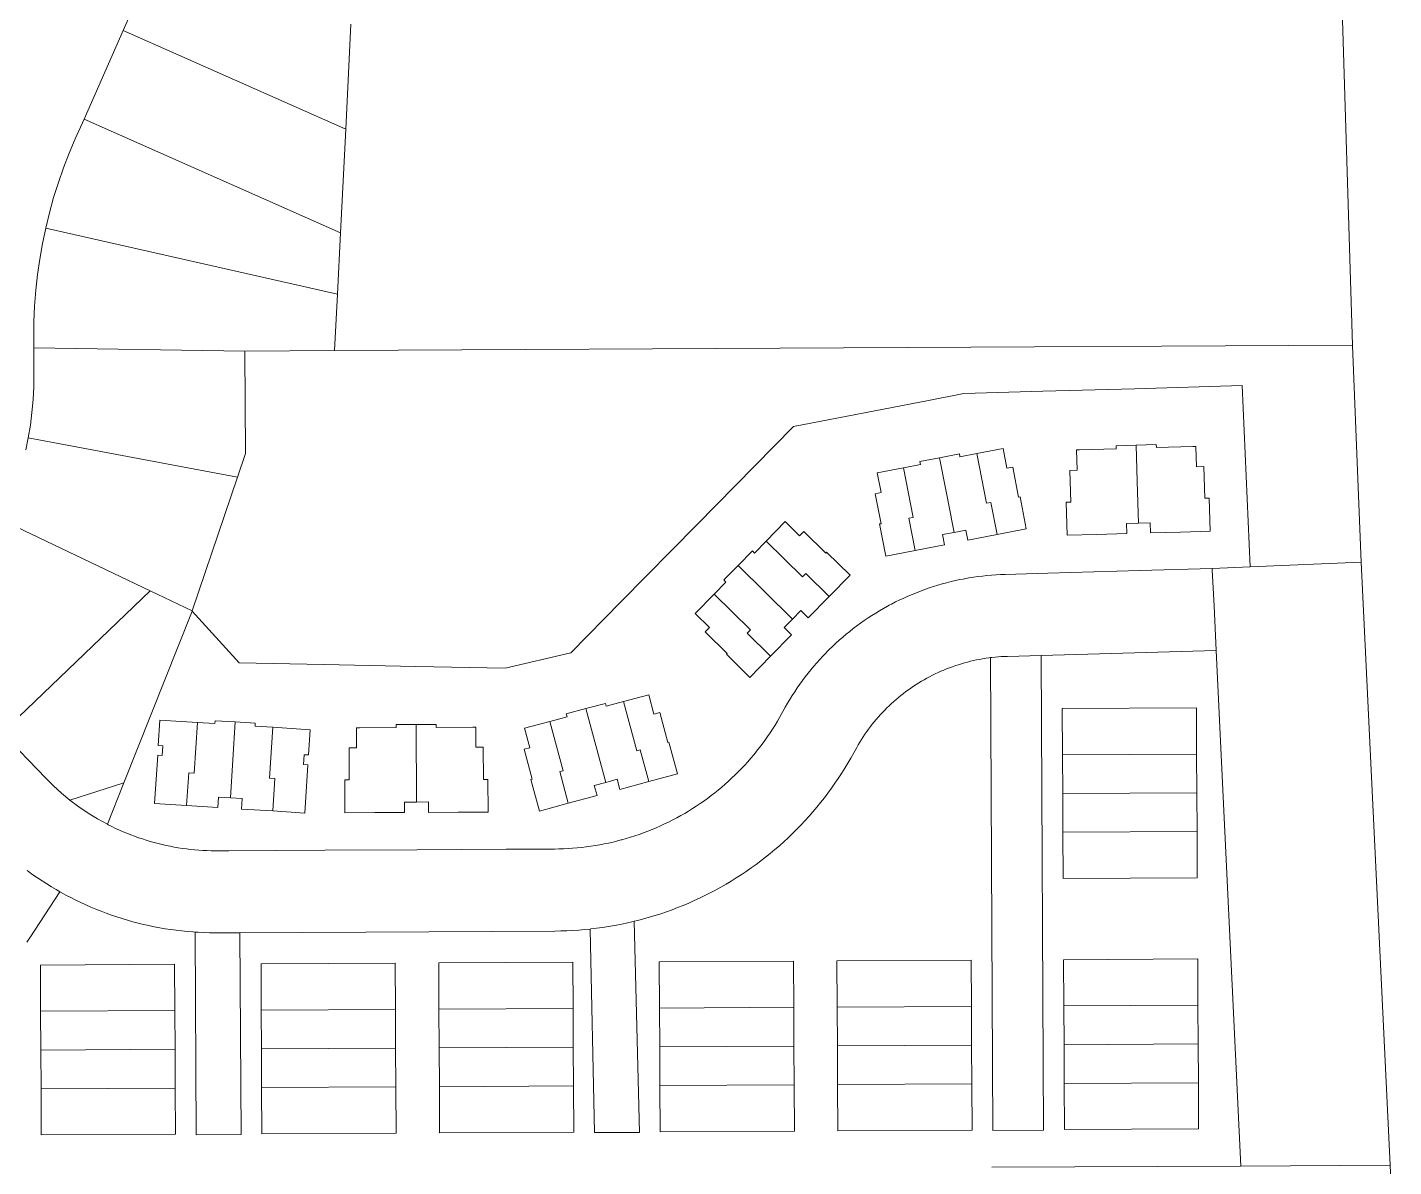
# Model space of a CAD drawing. Header units: feet. Extents: x 865220 to 2774701, y -2240498 to 961524.
# Drawn here: x 2769366 to 2770283, y 959366 to 960130 of the extents above; entities that cross this region are included whole.
import ezdxf

# ---------------------------------------------------------------- set-up
doc = ezdxf.new("R2010")
doc.units = ezdxf.units.FT
doc.header["$LTSCALE"] = 0.015
doc.header["$MEASUREMENT"] = 0
doc.layers.add('Parcels', color=7, linetype='Continuous', lineweight=0)

msp = doc.modelspace()

# ---------------------------------------------------------------- linework, layer by layer
at = {"layer": 'Parcels', "lineweight": 5, "ltscale": 100}
for p, q in [((2770254.93, 959917.23), (2770246.33, 960202.65)), ((2769572.22, 959913.66), (2770254.93, 959917.23)), ((2770254.93, 959917.16), (2770254.93, 959917.23)), ((2770254.93, 959917.23), (2770254.93, 959917.23)), ((2770260.83, 959771.82), (2770254.93, 959917.16)), ((2770260.83, 959771.82), (2770186.26, 959768.63)), ((2770280.19, 959367.35), (2770260.83, 959771.82)), ((2770280.19, 959367.35), (2770180.11, 959366.83)), ((2770280.19, 959367.35), (2770280.19, 959367.35)), ((2770282.63, 959317.37), (2770280.19, 959367.35))]:
    msp.add_line(p, q, dxfattribs=at)
at = {"layer": 'Parcels', "lineweight": 5}
for p, q in [((2769457.05, 960188.39), (2769430.44, 960128.33)), ((2769430.44, 960128.33), (2769404.11, 960068.91)), ((2769430.44, 960128.33), (2769579.65, 960062.22)), ((2769583.16, 960132.52), (2769579.65, 960062.22)), ((2769579.65, 960062.22), (2769583.16, 960132.52)), ((2769404.11, 960068.91), (2769398.29, 960055.76)), ((2769404.11, 960068.91), (2769576.17, 959992.67)), ((2769579.65, 960062.22), (2769576.17, 959992.67)), ((2769579.65, 960062.22), (2769579.65, 960062.22)), ((2769398.29, 960055.76), (2769394.18, 960046.06)), ((2769394.18, 960046.06), (2769390.38, 960036.22)), ((2769390.38, 960036.22), (2769386.9, 960026.27)), ((2769386.9, 960026.27), (2769383.75, 960016.21)), ((2769383.75, 960016.21), (2769380.93, 960006.05)), ((2769380.93, 960006.05), (2769378.44, 959995.81)), ((2769378.44, 959995.81), (2769376.27, 959985.46)), ((2769574.11, 959951.55), (2769378.44, 959995.81)), ((2769576.17, 959992.67), (2769574.11, 959951.55)), ((2769576.17, 959992.67), (2769576.17, 959992.67)), ((2769376.27, 959985.46), (2769374.45, 959975.05)), ((2769374.45, 959975.05), (2769372.96, 959964.59)), ((2769372.96, 959964.59), (2769371.82, 959954.09)), ((2769371.82, 959954.09), (2769371.01, 959943.55)), ((2769371.01, 959943.55), (2769370.55, 959933)), ((2769574.11, 959951.55), (2769572.22, 959913.66)), ((2769574.11, 959951.55), (2769574.11, 959951.55)), ((2769370.55, 959933), (2769370.44, 959922.43)), ((2769370.44, 959922.43), (2769370.47, 959915.48)), ((2769370.47, 959915.48), (2769370.49, 959912.61)), ((2769370.47, 959915.48), (2769512, 959913.35)), ((2769370.49, 959912.61), (2769370.56, 959898.02)), ((2769512, 959913.35), (2769572.22, 959913.66)), ((2769512, 959913.35), (2769512, 959913.28)), ((2769512, 959913.35), (2769512, 959913.35)), ((2769512, 959913.28), (2769512.36, 959844.59)), ((2769572.22, 959913.66), (2769572.22, 959913.66)), ((2769370.56, 959898.02), (2769370.44, 959889.41)), ((2769370.44, 959889.41), (2769370, 959880.81)), ((2770047.18, 959886.33), (2770108.8, 959888.09)), ((2770108.8, 959888.09), (2770181, 959890.15)), ((2770186.26, 959768.63), (2770181, 959890.15)), ((2769370, 959880.81), (2769369.22, 959872.23)), ((2769880.08, 959862.73), (2769970.64, 959880.23)), ((2769970.64, 959880.23), (2769994.36, 959884.82)), ((2769994.36, 959884.82), (2770047.18, 959886.33)), ((2769369.22, 959872.23), (2769368.11, 959863.7)), ((2769368.11, 959863.7), (2769366.68, 959855.21)), ((2769879.99, 959862.65), (2769815.18, 959796.87)), ((2769880.08, 959862.73), (2769879.99, 959862.65)), ((2769366.68, 959855.21), (2769364.99, 959847.07)), ((2769507.01, 959828.78), (2769366.68, 959855.21)), ((2769366.68, 959855.21), (2769507.01, 959828.78)), ((2769512.36, 959844.59), (2769507.01, 959828.78)), ((2769978.06, 959841.83), (2769991.31, 959844.39)), ((2769991.31, 959844.39), (2769991.69, 959842.43)), ((2770002.98, 959844.61), (2769991.69, 959842.43)), ((2769991.69, 959842.43), (2770002.98, 959844.61)), ((2770020.65, 959848.03), (2770002.98, 959844.61)), ((2770009.44, 959811.23), (2770002.98, 959844.61)), ((2770020.65, 959848.03), (2770023.21, 959834.78)), ((2770071.97, 959847.14), (2770069.97, 959847.09)), ((2770070.36, 959833.39), (2770069.97, 959847.09)), ((2770069.97, 959847.09), (2770070.36, 959833.39)), ((2770071.97, 959847.14), (2770096.45, 959847.84)), ((2770096.4, 959849.84), (2770109.89, 959850.23)), ((2770109.89, 959850.23), (2770096.4, 959849.84)), ((2770096.45, 959847.84), (2770096.4, 959849.84)), ((2770096.4, 959849.84), (2770096.45, 959847.84)), ((2770123.38, 959850.61), (2770109.89, 959850.23)), ((2770109.89, 959850.23), (2770110.59, 959825.84)), ((2770123.44, 959848.61), (2770123.38, 959850.61)), ((2770147.93, 959849.32), (2770123.44, 959848.61)), ((2770149.93, 959849.37), (2770147.93, 959849.32)), ((2770150.32, 959835.68), (2770149.93, 959849.37)), ((2769953.89, 959835.11), (2769936.22, 959831.69)), ((2769936.22, 959831.69), (2769953.89, 959835.11)), ((2769965.18, 959837.3), (2769953.89, 959835.11)), ((2769953.89, 959835.11), (2769965.18, 959837.3)), ((2769953.89, 959835.11), (2769960.35, 959801.74)), ((2769978.06, 959841.83), (2769964.8, 959839.26)), ((2769964.8, 959839.26), (2769978.06, 959841.83)), ((2769965.18, 959837.3), (2769964.8, 959839.26)), ((2769985.75, 959802.06), (2769978.06, 959841.83)), ((2770023.21, 959834.78), (2770027.14, 959835.54)), ((2770023.21, 959834.78), (2770023.21, 959834.78)), ((2770031.03, 959815.41), (2770027.14, 959835.54)), ((2770070.36, 959833.39), (2770065.36, 959833.25)), ((2770065.36, 959833.25), (2770065.97, 959812.06)), ((2770155.31, 959835.82), (2770150.32, 959835.68)), ((2770155.92, 959814.63), (2770155.31, 959835.82)), ((2769507.01, 959828.78), (2769476.67, 959739.07)), ((2769507.01, 959828.78), (2769507.01, 959828.78)), ((2769936.22, 959831.69), (2769938.79, 959818.44)), ((2769938.79, 959818.44), (2769936.22, 959831.69)), ((2770111.38, 959797.95), (2770110.59, 959825.84)), ((2770110.59, 959825.84), (2770111.38, 959797.95)), ((2769938.79, 959818.44), (2769934.86, 959817.68)), ((2769934.86, 959817.68), (2769938.79, 959818.44)), ((2769934.86, 959817.68), (2769938.76, 959797.56)), ((2770032.02, 959815.6), (2770031.03, 959815.41)), ((2770036.2, 959794.01), (2770032.02, 959815.6)), ((2770158.92, 959814.72), (2770155.92, 959814.63)), ((2770159.55, 959792.53), (2770158.92, 959814.72)), ((2770012.38, 959811.8), (2770009.44, 959811.23)), ((2770009.44, 959811.23), (2770012.38, 959811.8)), ((2770016.56, 959790.21), (2770012.38, 959811.8)), ((2770065.97, 959812.06), (2770062.97, 959811.97)), ((2770062.97, 959811.97), (2770063.6, 959789.79)), ((2770063.6, 959789.79), (2770062.97, 959811.97)), ((2769348.69, 959800.06), (2769448.54, 959752.48)), ((2769815.18, 959796.87), (2769764.35, 959745.28)), ((2769861.76, 959785.96), (2769874.52, 959798.93)), ((2769884.15, 959789.47), (2769874.52, 959798.93)), ((2769874.52, 959798.93), (2769884.15, 959789.47)), ((2769938.76, 959797.56), (2769937.77, 959797.37)), ((2769937.77, 959797.37), (2769938.76, 959797.56)), ((2769937.77, 959797.37), (2769941.95, 959775.77)), ((2769960.35, 959801.74), (2769957.41, 959801.17)), ((2769957.41, 959801.17), (2769961.59, 959779.57)), ((2769960.35, 959801.74), (2769960.35, 959801.74)), ((2769985.84, 959801.62), (2769985.75, 959802.06)), ((2769985.75, 959802.06), (2769985.75, 959802.06)), ((2769985.84, 959801.62), (2769987.74, 959791.76)), ((2770103.39, 959797.73), (2770111.38, 959797.95)), ((2770103.58, 959790.93), (2770103.39, 959797.73)), ((2770103.39, 959797.73), (2770103.58, 959790.93)), ((2770119.38, 959798.18), (2770111.38, 959797.95)), ((2770111.38, 959797.95), (2770111.38, 959797.95)), ((2770119.38, 959798.18), (2770119.57, 959791.39)), ((2769886.95, 959792.32), (2769884.15, 959789.47)), ((2769884.15, 959789.47), (2769886.95, 959792.32)), ((2769884.15, 959789.47), (2769884.15, 959789.47)), ((2769901.71, 959777.81), (2769886.95, 959792.32)), ((2769886.95, 959792.32), (2769901.71, 959777.81)), ((2769987.74, 959791.76), (2769979.89, 959790.24)), ((2769981.22, 959783.37), (2769979.89, 959790.24)), ((2769987.74, 959791.76), (2769995.6, 959793.28)), ((2769995.6, 959793.28), (2769987.74, 959791.76)), ((2769996.93, 959786.41), (2769995.6, 959793.28)), ((2769996.93, 959786.41), (2770016.56, 959790.21)), ((2770016.56, 959790.21), (2769996.93, 959786.41)), ((2770036.2, 959794.01), (2770016.56, 959790.21)), ((2770016.56, 959790.21), (2770016.56, 959790.21)), ((2770083.59, 959790.36), (2770063.6, 959789.79)), ((2770063.6, 959789.79), (2770083.59, 959790.36)), ((2770103.58, 959790.93), (2770083.59, 959790.36)), ((2770083.59, 959790.36), (2770103.58, 959790.93)), ((2770119.57, 959791.39), (2770139.56, 959791.96)), ((2770139.56, 959791.96), (2770159.55, 959792.53)), ((2769852.42, 959779.3), (2769842.85, 959769.57)), ((2769842.85, 959769.57), (2769852.42, 959779.3)), ((2769852.42, 959779.3), (2769853.84, 959777.9)), ((2769861.76, 959785.96), (2769853.84, 959777.9)), ((2769853.84, 959777.9), (2769861.76, 959785.96)), ((2769886.15, 959761.98), (2769861.76, 959785.96)), ((2769901.71, 959777.81), (2769902.27, 959778.38)), ((2769917.96, 959762.96), (2769902.27, 959778.38)), ((2769902.27, 959778.38), (2769917.96, 959762.96)), ((2769941.95, 959775.77), (2769961.59, 959779.57)), ((2769961.59, 959779.57), (2769941.95, 959775.77)), ((2769961.59, 959779.57), (2769981.22, 959783.37)), ((2769981.22, 959783.37), (2769961.59, 959779.57)), ((2769961.59, 959779.57), (2769961.59, 959779.57)), ((2769833.28, 959759.83), (2769842.85, 959769.57)), ((2769879.32, 959733.64), (2769842.85, 959769.57)), ((2769833.28, 959759.83), (2769834.71, 959758.43)), ((2769834.71, 959758.43), (2769833.28, 959759.83)), ((2769888.25, 959764.12), (2769886.15, 959761.98)), ((2769886.15, 959761.98), (2769886.15, 959761.98)), ((2769903.94, 959748.7), (2769888.25, 959764.12)), ((2769917.96, 959762.96), (2769903.94, 959748.7)), ((2769988.71, 959759.41), (2769991.7, 959760.05)), ((2769991.7, 959760.05), (2769993.79, 959760.46)), ((2769993.79, 959760.46), (2769994.69, 959760.64)), ((2769994.69, 959760.64), (2769997.7, 959761.18)), ((2769997.7, 959761.18), (2770000.71, 959761.66)), ((2770000.71, 959761.66), (2770003.74, 959762.09)), ((2770003.74, 959762.09), (2770006.77, 959762.47)), ((2770006.77, 959762.47), (2770009.8, 959762.8)), ((2770009.8, 959762.8), (2770012.84, 959763.07)), ((2770012.84, 959763.07), (2770015.89, 959763.29)), ((2770015.89, 959763.29), (2770018.94, 959763.46)), ((2770018.94, 959763.46), (2770021.99, 959763.57)), ((2770021.99, 959763.57), (2770050.67, 959764.39)), ((2770050.67, 959764.39), (2770112.29, 959766.16)), ((2770112.29, 959766.16), (2770160.93, 959767.55)), ((2770186.26, 959768.63), (2770160.93, 959767.55)), ((2770160.93, 959767.55), (2770160.98, 959766.46)), ((2770160.98, 959766.46), (2770162.12, 959742.57)), ((2770186.26, 959768.63), (2770186.26, 959768.63)), ((2769448.54, 959752.48), (2769349.31, 959657.31)), ((2769448.54, 959752.48), (2769448.54, 959752.48)), ((2769448.54, 959752.48), (2769476.67, 959739.07)), ((2769826.72, 959750.3), (2769834.71, 959758.43)), ((2769959.64, 959750.16), (2769962.47, 959751.31)), ((2769962.47, 959751.31), (2769965.32, 959752.42)), ((2769965.32, 959752.42), (2769968.19, 959753.47)), ((2769968.19, 959753.47), (2769971.07, 959754.47)), ((2769971.07, 959754.47), (2769973.97, 959755.42)), ((2769973.97, 959755.42), (2769976.89, 959756.32)), ((2769976.89, 959756.32), (2769979.83, 959757.17)), ((2769979.83, 959757.17), (2769982.77, 959757.97)), ((2769982.77, 959757.97), (2769985.74, 959758.71)), ((2769985.74, 959758.71), (2769988.71, 959759.41)), ((2769730.58, 959711.01), (2769764.35, 959745.28)), ((2769814.03, 959737.4), (2769826.72, 959750.3)), ((2769851.1, 959726.33), (2769826.72, 959750.3)), ((2769826.72, 959750.3), (2769851.1, 959726.33)), ((2769889.92, 959734.44), (2769903.94, 959748.7)), ((2769940.46, 959740.75), (2769943.13, 959742.24)), ((2769943.13, 959742.24), (2769944.27, 959742.85)), ((2769944.27, 959742.85), (2769945.82, 959743.68)), ((2769945.82, 959743.68), (2769948.54, 959745.07)), ((2769948.54, 959745.07), (2769951.28, 959746.42)), ((2769951.28, 959746.42), (2769954.05, 959747.71)), ((2769954.05, 959747.71), (2769956.83, 959748.96)), ((2769956.83, 959748.96), (2769959.64, 959750.16)), ((2770162.12, 959742.57), (2770163.56, 959712.61)), ((2769476.62, 959738.94), (2769430.93, 959623.86)), ((2769430.93, 959623.86), (2769476.62, 959738.94)), ((2769476.62, 959738.94), (2769476.66, 959739.05)), ((2769476.66, 959739.05), (2769476.67, 959739.07)), ((2769476.67, 959739.07), (2769476.7, 959739.04)), ((2769476.67, 959739.07), (2769476.67, 959739.07)), ((2769476.76, 959738.97), (2769476.7, 959739.04)), ((2769508.14, 959704.29), (2769476.76, 959738.97)), ((2769814.03, 959737.4), (2769823.65, 959727.93)), ((2769823.65, 959727.93), (2769814.03, 959737.4)), ((2769873.71, 959727.94), (2769879.32, 959733.64)), ((2769879.32, 959733.64), (2769873.71, 959727.94)), ((2769879.32, 959733.64), (2769884.93, 959739.35)), ((2769884.93, 959739.35), (2769879.32, 959733.64)), ((2769879.32, 959733.64), (2769879.32, 959733.64)), ((2769889.92, 959734.44), (2769884.93, 959739.35)), ((2769925.04, 959730.87), (2769927.54, 959732.63)), ((2769927.54, 959732.63), (2769930.06, 959734.35)), ((2769930.06, 959734.35), (2769932.62, 959736.01)), ((2769932.62, 959736.01), (2769935.21, 959737.64)), ((2769935.21, 959737.64), (2769937.82, 959739.22)), ((2769937.82, 959739.22), (2769940.46, 959740.75)), ((2769820.85, 959725.08), (2769823.65, 959727.93)), ((2769820.85, 959725.08), (2769835.61, 959710.57)), ((2769835.61, 959710.57), (2769820.85, 959725.08)), ((2769849, 959724.19), (2769851.1, 959726.33)), ((2769864.69, 959708.77), (2769849, 959724.19)), ((2769851.1, 959726.33), (2769851.1, 959726.33)), ((2769864.69, 959708.77), (2769878.71, 959723.03)), ((2769878.71, 959723.03), (2769864.69, 959708.77)), ((2769878.71, 959723.03), (2769873.71, 959727.94)), ((2769873.71, 959727.94), (2769878.71, 959723.03)), ((2769913.03, 959721.45), (2769915.37, 959723.42)), ((2769915.37, 959723.42), (2769917.74, 959725.34)), ((2769917.74, 959725.34), (2769920.14, 959727.23)), ((2769920.14, 959727.23), (2769922.57, 959729.07)), ((2769922.57, 959729.07), (2769925.04, 959730.87)), ((2769904.05, 959713.17), (2769906.24, 959715.3)), ((2769906.24, 959715.3), (2769908.47, 959717.39)), ((2769908.47, 959717.39), (2769910.73, 959719.44)), ((2769910.73, 959719.44), (2769913.03, 959721.45)), ((2769686.66, 959700.6), (2769730.58, 959711.01)), ((2769835.05, 959710), (2769835.61, 959710.57)), ((2769835.05, 959710), (2769850.67, 959694.51)), ((2769850.67, 959694.51), (2769835.05, 959710)), ((2769850.67, 959694.51), (2769864.69, 959708.77)), ((2769895.66, 959704.29), (2769897.7, 959706.57)), ((2769897.7, 959706.57), (2769899.78, 959708.81)), ((2769899.78, 959708.81), (2769901.89, 959711.01)), ((2769901.89, 959711.01), (2769902.21, 959711.33)), ((2769902.21, 959711.33), (2769904.05, 959713.17)), ((2769996.67, 959704.76), (2769994.65, 959704.21)), ((2769998.7, 959705.27), (2769996.67, 959704.76)), ((2770000.74, 959705.74), (2769998.7, 959705.27)), ((2770002.79, 959706.18), (2770000.74, 959705.74)), ((2770004.84, 959706.59), (2770002.79, 959706.18)), ((2770006.91, 959706.96), (2770004.84, 959706.59)), ((2770008.97, 959707.29), (2770006.91, 959706.96)), ((2770011.05, 959707.59), (2770008.97, 959707.29)), ((2770012.14, 959707.73), (2770011.05, 959707.59)), ((2770013.12, 959707.85), (2770012.14, 959707.73)), ((2770013.8, 959390.63), (2770012.14, 959707.73)), ((2770012.14, 959707.73), (2770012.14, 959707.73)), ((2770015.21, 959708.07), (2770013.12, 959707.85)), ((2770017.29, 959708.26), (2770015.21, 959708.07)), ((2770019.38, 959708.41), (2770017.29, 959708.26)), ((2770021.47, 959708.52), (2770019.38, 959708.41)), ((2770023.56, 959708.6), (2770021.47, 959708.52)), ((2770046.13, 959709.25), (2770023.56, 959708.6)), ((2770163.56, 959712.61), (2770046.13, 959709.25)), ((2770046.13, 959709.25), (2770047.79, 959390.8)), ((2770163.56, 959712.61), (2770180.11, 959366.83)), ((2769565.06, 959703.11), (2769508.14, 959704.29)), ((2769626.64, 959701.84), (2769565.06, 959703.11)), ((2769686.66, 959700.6), (2769626.64, 959701.84)), ((2769887.92, 959694.85), (2769889.79, 959697.26)), ((2769889.79, 959697.26), (2769891.71, 959699.64)), ((2769891.71, 959699.64), (2769893.66, 959701.98)), ((2769893.66, 959701.98), (2769895.66, 959704.29)), ((2769973.2, 959695.92), (2769971.33, 959694.96)), ((2769975.08, 959696.84), (2769973.2, 959695.92)), ((2769976.97, 959697.73), (2769975.08, 959696.84)), ((2769978.88, 959698.58), (2769976.97, 959697.73)), ((2769980.81, 959699.41), (2769978.88, 959698.58)), ((2769982.75, 959700.2), (2769980.81, 959699.41)), ((2769984.7, 959700.95), (2769982.75, 959700.2)), ((2769986.67, 959701.67), (2769984.7, 959700.95)), ((2769988.65, 959702.36), (2769986.67, 959701.67)), ((2769990.64, 959703.01), (2769988.65, 959702.36)), ((2769992.64, 959703.63), (2769990.64, 959703.01)), ((2769994.65, 959704.21), (2769992.64, 959703.63)), ((2769880.85, 959684.89), (2769882.55, 959687.43)), ((2769882.55, 959687.43), (2769884.29, 959689.93)), ((2769884.29, 959689.93), (2769886.08, 959692.41)), ((2769886.08, 959692.41), (2769887.92, 959694.85)), ((2769958.79, 959687.38), (2769957.08, 959686.18)), ((2769960.53, 959688.56), (2769958.79, 959687.38)), ((2769962.28, 959689.7), (2769960.53, 959688.56)), ((2769964.05, 959690.82), (2769962.28, 959689.7)), ((2769965.85, 959691.9), (2769964.05, 959690.82)), ((2769967.66, 959692.95), (2769965.85, 959691.9)), ((2769969.49, 959693.97), (2769967.66, 959692.95)), ((2769971.33, 959694.96), (2769969.49, 959693.97)), ((2769765.94, 959678.26), (2769754.45, 959675.16)), ((2769754.45, 959675.16), (2769765.94, 959678.26)), ((2769782.93, 959682.85), (2769765.94, 959678.26)), ((2769765.94, 959678.26), (2769782.93, 959682.85)), ((2769774.85, 959645.25), (2769765.94, 959678.26)), ((2769765.94, 959678.26), (2769765.94, 959678.26)), ((2769786.45, 959669.81), (2769782.93, 959682.85)), ((2769876.01, 959677.11), (2769877.58, 959679.73)), ((2769877.58, 959679.73), (2769879.19, 959682.33)), ((2769879.19, 959682.33), (2769880.85, 959684.89)), ((2769947.27, 959678.34), (2769945.72, 959676.93)), ((2769948.85, 959679.72), (2769947.27, 959678.34)), ((2769950.45, 959681.06), (2769948.85, 959679.72)), ((2769952.07, 959682.39), (2769950.45, 959681.06)), ((2769953.72, 959683.68), (2769952.07, 959682.39)), ((2769955.39, 959684.94), (2769953.72, 959683.68)), ((2769957.08, 959686.18), (2769955.39, 959684.94)), ((2769728.1, 959668.04), (2769716.61, 959664.94)), ((2769740.7, 959673.55), (2769727.58, 959669.97)), ((2769728.1, 959668.04), (2769727.58, 959669.97)), ((2769753.93, 959677.09), (2769740.7, 959673.55)), ((2769740.7, 959673.55), (2769754.05, 959624.09)), ((2769754.05, 959624.09), (2769740.7, 959673.55)), ((2769754.45, 959675.16), (2769753.93, 959677.09)), ((2769753.93, 959677.09), (2769754.45, 959675.16)), ((2769790.31, 959670.86), (2769786.45, 959669.81)), ((2769786.45, 959669.81), (2769786.45, 959669.81)), ((2769795.7, 959650.87), (2769790.31, 959670.86)), ((2769870.75, 959667.68), (2769872.88, 959671.52)), ((2769872.88, 959671.52), (2769874.49, 959674.46)), ((2769874.49, 959674.46), (2769876.01, 959677.11)), ((2769938.34, 959669.51), (2769936.94, 959667.95)), ((2769939.76, 959671.05), (2769938.34, 959669.51)), ((2769941.21, 959672.56), (2769939.76, 959671.05)), ((2769942.69, 959674.04), (2769941.21, 959672.56)), ((2769944.19, 959675.5), (2769942.69, 959674.04)), ((2769945.72, 959676.93), (2769944.19, 959675.5)), ((2770150.31, 959674.06), (2770060.32, 959673.59)), ((2770060.48, 959642.6), (2770060.32, 959673.59)), ((2770060.32, 959673.59), (2770060.48, 959642.6)), ((2770150.47, 959643.07), (2770150.31, 959674.06)), ((2770150.31, 959674.06), (2770150.31, 959674.06)), ((2769453.96, 959648.86), (2769455.03, 959665.82)), ((2769455.03, 959665.82), (2769453.96, 959648.86)), ((2769455.03, 959665.82), (2769480.16, 959664.23)), ((2769480.16, 959664.23), (2769455.03, 959665.82)), ((2769478, 959630.19), (2769480.16, 959664.23)), ((2769491.96, 959663.48), (2769480.16, 959664.23)), ((2769480.16, 959664.23), (2769480.16, 959664.23)), ((2769492.08, 959665.47), (2769491.96, 959663.48)), ((2769505.55, 959664.62), (2769492.08, 959665.47)), ((2769502.32, 959613.73), (2769505.55, 959664.62)), ((2769505.55, 959664.62), (2769519.03, 959663.76)), ((2769505.55, 959664.62), (2769505.55, 959664.62)), ((2769518.9, 959661.77), (2769519.03, 959663.76)), ((2769518.9, 959661.77), (2769530.69, 959661.02)), ((2769519.03, 959663.76), (2769519.03, 959663.76)), ((2769530.69, 959661.02), (2769528.53, 959626.98)), ((2769555.82, 959659.42), (2769530.69, 959661.02)), ((2769530.69, 959661.02), (2769555.82, 959659.42)), ((2769555.82, 959659.42), (2769554.74, 959642.46)), ((2769555.82, 959659.42), (2769555.82, 959659.42)), ((2769588.92, 959660.75), (2769586.92, 959660.74)), ((2769586.92, 959660.74), (2769588.92, 959660.75)), ((2769586.98, 959647.24), (2769586.92, 959660.74)), ((2769586.92, 959660.74), (2769586.98, 959647.24)), ((2769588.92, 959660.75), (2769613.42, 959660.86)), ((2769613.41, 959662.86), (2769626.91, 959662.92)), ((2769613.41, 959662.86), (2769613.42, 959660.86)), ((2769613.42, 959660.86), (2769613.41, 959662.86)), ((2769640.41, 959662.98), (2769626.91, 959662.92)), ((2769626.91, 959662.92), (2769626.91, 959662.92)), ((2769626.91, 959662.92), (2769627.14, 959610.92)), ((2769640.42, 959660.98), (2769640.41, 959662.98)), ((2769640.41, 959662.98), (2769640.42, 959660.98)), ((2769664.92, 959661.09), (2769640.42, 959660.98)), ((2769664.92, 959661.09), (2769666.91, 959661.09)), ((2769666.97, 959647.6), (2769666.91, 959661.09)), ((2769666.91, 959661.09), (2769666.97, 959647.6)), ((2769716.61, 959664.94), (2769699.62, 959660.36)), ((2769703.14, 959647.32), (2769699.62, 959660.36)), ((2769725.52, 959631.93), (2769716.61, 959664.94)), ((2769716.61, 959664.94), (2769725.52, 959631.93)), ((2769864.33, 959657.29), (2769866, 959659.85)), ((2769866, 959659.85), (2769867.63, 959662.43)), ((2769867.63, 959662.43), (2769869.21, 959665.05)), ((2769869.21, 959665.05), (2769870.75, 959667.68)), ((2769930.37, 959659.8), (2769929.14, 959658.11)), ((2769931.63, 959661.48), (2769930.37, 959659.8)), ((2769932.91, 959663.13), (2769931.63, 959661.48)), ((2769934.23, 959664.76), (2769932.91, 959663.13)), ((2769935.57, 959666.37), (2769934.23, 959664.76)), ((2769936.94, 959667.95), (2769935.57, 959666.37)), ((2769349.31, 959657.31), (2769378.43, 959626.95)), ((2769796.47, 959651.08), (2769795.7, 959650.87)), ((2769802.21, 959629.84), (2769796.47, 959651.08)), ((2769796.47, 959651.08), (2769802.21, 959629.84)), ((2769857.2, 959647.38), (2769859.05, 959649.81)), ((2769859.05, 959649.81), (2769860.85, 959652.27)), ((2769860.85, 959652.27), (2769862.61, 959654.77)), ((2769862.61, 959654.77), (2769864.33, 959657.29)), ((2769924.54, 959651.11), (2769923.46, 959649.31)), ((2769925.64, 959652.89), (2769924.54, 959651.11)), ((2769926.78, 959654.65), (2769925.64, 959652.89)), ((2769927.95, 959656.39), (2769926.78, 959654.65)), ((2769929.14, 959658.11), (2769927.95, 959656.39)), ((2769451.48, 959609.94), (2769453.55, 959642.37)), ((2769453.55, 959642.37), (2769451.48, 959609.94)), ((2769456.54, 959642.18), (2769453.55, 959642.37)), ((2769456.95, 959648.67), (2769453.96, 959648.86)), ((2769456.95, 959648.67), (2769456.54, 959642.18)), ((2769551.34, 959636.16), (2769551.75, 959642.65)), ((2769551.75, 959642.65), (2769551.34, 959636.16)), ((2769551.75, 959642.65), (2769554.74, 959642.46)), ((2769554.74, 959642.46), (2769551.75, 959642.65)), ((2769581.98, 959647.22), (2769586.98, 959647.24)), ((2769586.98, 959647.24), (2769581.98, 959647.22)), ((2769582.08, 959625.72), (2769581.98, 959647.22)), ((2769581.98, 959647.22), (2769582.08, 959625.72)), ((2769671.97, 959647.62), (2769666.97, 959647.6)), ((2769666.97, 959647.6), (2769671.97, 959647.62)), ((2769672.07, 959626.12), (2769671.97, 959647.62)), ((2769703.14, 959647.32), (2769699.28, 959646.28)), ((2769699.28, 959646.28), (2769704.67, 959626.3)), ((2769704.67, 959626.3), (2769699.28, 959646.28)), ((2769777.17, 959645.87), (2769774.85, 959645.25)), ((2769774.85, 959645.25), (2769777.17, 959645.87)), ((2769774.85, 959645.25), (2769774.85, 959645.25)), ((2769777.17, 959645.87), (2769782.9, 959624.63)), ((2769851.41, 959640.28), (2769853.38, 959642.61)), ((2769853.38, 959642.61), (2769854.29, 959643.72)), ((2769854.29, 959643.72), (2769855.31, 959644.98)), ((2769855.31, 959644.98), (2769857.2, 959647.38)), ((2769921.31, 959645.48), (2769918.52, 959640.44)), ((2769922.42, 959647.5), (2769921.31, 959645.48)), ((2769923.46, 959649.31), (2769922.42, 959647.5)), ((2770060.48, 959642.6), (2770150.47, 959643.07)), ((2770060.61, 959616.6), (2770060.48, 959642.6)), ((2770060.48, 959642.6), (2770060.48, 959642.6)), ((2770150.47, 959643.07), (2770150.6, 959617.07)), ((2769551.34, 959636.16), (2769554.33, 959635.97)), ((2769552.27, 959603.54), (2769554.33, 959635.97)), ((2769723.21, 959631.3), (2769725.52, 959631.93)), ((2769725.52, 959631.93), (2769723.21, 959631.3)), ((2769725.52, 959631.93), (2769725.52, 959631.93)), ((2769843.13, 959631.3), (2769845.26, 959633.49)), ((2769845.26, 959633.49), (2769847.35, 959635.72)), ((2769847.35, 959635.72), (2769849.4, 959637.98)), ((2769849.4, 959637.98), (2769851.41, 959640.28)), ((2769914.42, 959633.53), (2769912.28, 959630.14)), ((2769916.5, 959636.97), (2769914.42, 959633.53)), ((2769918.52, 959640.44), (2769916.5, 959636.97)), ((2769378.43, 959626.95), (2769383.61, 959621.8)), ((2769394.65, 959612.24), (2769430.93, 959623.86)), ((2769430.93, 959623.86), (2769419.86, 959595.98)), ((2769419.86, 959595.98), (2769430.93, 959623.86)), ((2769474.34, 959630.42), (2769472.95, 959608.58)), ((2769478, 959630.19), (2769474.34, 959630.42)), ((2769474.34, 959630.42), (2769478, 959630.19)), ((2769528.53, 959626.98), (2769532.19, 959626.75)), ((2769532.19, 959626.75), (2769528.53, 959626.98)), ((2769532.19, 959626.75), (2769530.8, 959604.9)), ((2769582.08, 959625.72), (2769579.08, 959625.71)), ((2769579.08, 959625.71), (2769582.08, 959625.72)), ((2769579.18, 959603.71), (2769579.08, 959625.71)), ((2769579.08, 959625.71), (2769579.18, 959603.71)), ((2769675.07, 959626.13), (2769672.07, 959626.12)), ((2769675.07, 959626.13), (2769675.07, 959626.13)), ((2769675.07, 959626.13), (2769675.16, 959604.14)), ((2769704.67, 959626.3), (2769703.9, 959626.09)), ((2769709.63, 959604.85), (2769703.9, 959626.09)), ((2769728.94, 959610.07), (2769723.21, 959631.3)), ((2769746.42, 959622.03), (2769754.05, 959624.09)), ((2769754.05, 959624.09), (2769761.77, 959626.18)), ((2769754.05, 959624.09), (2769754.05, 959624.09)), ((2769761.77, 959626.18), (2769763.59, 959619.42)), ((2769763.59, 959619.42), (2769761.77, 959626.18)), ((2769763.59, 959619.42), (2769782.9, 959624.63)), ((2769782.9, 959624.63), (2769763.59, 959619.42)), ((2769782.9, 959624.63), (2769802.21, 959629.84)), ((2769802.21, 959629.84), (2769782.9, 959624.63)), ((2769831.93, 959620.93), (2769834.24, 959622.92)), ((2769834.24, 959622.92), (2769836.52, 959624.96)), ((2769836.52, 959624.96), (2769838.76, 959627.04)), ((2769838.76, 959627.04), (2769840.96, 959629.15)), ((2769840.96, 959629.15), (2769843.13, 959631.3)), ((2769907.83, 959623.46), (2769905.51, 959620.18)), ((2769910.08, 959626.78), (2769907.83, 959623.46)), ((2769912.28, 959630.14), (2769910.08, 959626.78)), ((2769383.61, 959621.8), (2769389.02, 959616.89)), ((2769389.02, 959616.89), (2769394.65, 959612.24)), ((2769494.34, 959614.23), (2769493.89, 959607.25)), ((2769502.32, 959613.73), (2769494.34, 959614.23)), ((2769510.3, 959613.22), (2769502.32, 959613.73)), ((2769509.86, 959606.23), (2769510.3, 959613.22)), ((2769748.25, 959615.28), (2769728.94, 959610.07)), ((2769748.25, 959615.28), (2769746.42, 959622.03)), ((2769819.87, 959611.57), (2769822.35, 959613.36)), ((2769822.35, 959613.36), (2769824.79, 959615.19)), ((2769824.79, 959615.19), (2769827.2, 959617.06)), ((2769827.2, 959617.06), (2769829.58, 959618.97)), ((2769829.58, 959618.97), (2769831.93, 959620.93)), ((2769900.72, 959613.74), (2769898.23, 959610.59)), ((2769903.14, 959616.94), (2769900.72, 959613.74)), ((2769905.51, 959620.18), (2769903.14, 959616.94)), ((2770060.61, 959616.6), (2770150.6, 959617.07)), ((2770060.75, 959590.6), (2770060.61, 959616.6)), ((2770060.61, 959616.6), (2770060.75, 959590.6)), ((2770150.6, 959617.07), (2770150.74, 959591.07)), ((2770150.74, 959591.07), (2770150.6, 959617.07)), ((2770150.6, 959617.07), (2770150.6, 959617.07)), ((2769394.65, 959612.24), (2769400.65, 959607.73)), ((2769400.65, 959607.73), (2769406.87, 959603.51)), ((2769472.95, 959608.58), (2769451.48, 959609.94)), ((2769472.95, 959608.58), (2769493.89, 959607.25)), ((2769509.86, 959606.23), (2769530.8, 959604.9)), ((2769552.27, 959603.54), (2769530.8, 959604.9)), ((2769599.17, 959603.8), (2769619.17, 959603.89)), ((2769619.14, 959610.89), (2769627.14, 959610.92)), ((2769627.14, 959610.92), (2769619.14, 959610.89)), ((2769619.14, 959610.89), (2769619.17, 959603.89)), ((2769627.14, 959610.92), (2769635.14, 959610.96)), ((2769627.14, 959610.92), (2769627.14, 959610.92)), ((2769635.14, 959610.96), (2769635.17, 959603.96)), ((2769635.17, 959603.96), (2769655.17, 959604.05)), ((2769655.17, 959604.05), (2769675.16, 959604.14)), ((2769709.63, 959604.85), (2769728.94, 959610.07)), ((2769728.94, 959610.07), (2769709.63, 959604.85)), ((2769807.04, 959603.3), (2769809.66, 959604.87)), ((2769809.66, 959604.87), (2769812.26, 959606.48)), ((2769812.26, 959606.48), (2769814.82, 959608.13)), ((2769814.82, 959608.13), (2769817.36, 959609.83)), ((2769817.36, 959609.83), (2769819.87, 959611.57)), ((2769893.11, 959604.41), (2769890.46, 959601.39)), ((2769895.7, 959607.48), (2769893.11, 959604.41)), ((2769898.23, 959610.59), (2769895.7, 959607.48)), ((2769406.87, 959603.51), (2769413.27, 959599.59)), ((2769413.27, 959599.59), (2769419.86, 959595.98)), ((2769419.86, 959595.98), (2769420.38, 959595.7)), ((2769419.86, 959595.98), (2769419.86, 959595.98)), ((2769420.38, 959595.7), (2769422.84, 959594.46)), ((2769599.17, 959603.8), (2769579.18, 959603.71)), ((2769579.18, 959603.71), (2769599.17, 959603.8)), ((2769787.97, 959593.67), (2769790.76, 959594.9)), ((2769790.76, 959594.9), (2769793.53, 959596.19)), ((2769793.53, 959596.19), (2769796.28, 959597.51)), ((2769796.28, 959597.51), (2769799.01, 959598.89)), ((2769799.01, 959598.89), (2769801.71, 959600.32)), ((2769801.71, 959600.32), (2769804.39, 959601.79)), ((2769804.39, 959601.79), (2769807.04, 959603.3)), ((2769885.02, 959595.49), (2769882.22, 959592.62)), ((2769887.77, 959598.42), (2769885.02, 959595.49)), ((2769890.46, 959601.39), (2769887.77, 959598.42)), ((2769422.84, 959594.46), (2769425.33, 959593.27)), ((2769425.33, 959593.27), (2769427.83, 959592.11)), ((2769427.83, 959592.11), (2769430.36, 959591)), ((2769430.36, 959591), (2769432.91, 959589.94)), ((2769432.91, 959589.94), (2769435.47, 959588.92)), ((2769435.47, 959588.92), (2769438.05, 959587.94)), ((2769438.05, 959587.94), (2769440.65, 959587.01)), ((2769440.65, 959587.01), (2769443.26, 959586.13)), ((2769443.26, 959586.13), (2769445.89, 959585.29)), ((2769764.47, 959585.48), (2769764.93, 959585.6)), ((2769764.93, 959585.6), (2769767.86, 959586.44)), ((2769767.86, 959586.44), (2769770.79, 959587.32)), ((2769770.79, 959587.32), (2769773.7, 959588.25)), ((2769773.7, 959588.25), (2769776.59, 959589.24)), ((2769776.59, 959589.24), (2769779.46, 959590.27)), ((2769779.46, 959590.27), (2769782.32, 959591.35)), ((2769782.32, 959591.35), (2769785.15, 959592.49)), ((2769785.15, 959592.49), (2769787.97, 959593.67)), ((2769876.47, 959587.01), (2769873.53, 959584.28)), ((2769879.37, 959589.79), (2769876.47, 959587.01)), ((2769882.22, 959592.62), (2769879.37, 959589.79)), ((2770150.74, 959591.07), (2770060.75, 959590.6)), ((2770060.75, 959590.6), (2770060.91, 959559.61)), ((2770150.74, 959591.07), (2770150.9, 959560.08)), ((2770150.74, 959591.07), (2770150.74, 959591.07)), ((2769445.89, 959585.29), (2769448.53, 959584.5)), ((2769448.53, 959584.5), (2769451.19, 959583.75)), ((2769451.19, 959583.75), (2769453.86, 959583.05)), ((2769453.86, 959583.05), (2769456.54, 959582.4)), ((2769456.54, 959582.4), (2769459.23, 959581.79)), ((2769459.23, 959581.79), (2769461.93, 959581.23)), ((2769461.93, 959581.23), (2769464.64, 959580.72)), ((2769464.64, 959580.72), (2769467.36, 959580.26)), ((2769467.36, 959580.26), (2769470.09, 959579.84)), ((2769470.09, 959579.84), (2769472.83, 959579.47)), ((2769472.83, 959579.47), (2769475.57, 959579.15)), ((2769475.57, 959579.15), (2769478.31, 959578.87)), ((2769478.31, 959578.87), (2769481.06, 959578.65)), ((2769481.06, 959578.65), (2769483.82, 959578.47)), ((2769483.82, 959578.47), (2769486.57, 959578.34)), ((2769486.57, 959578.34), (2769489.33, 959578.26)), ((2769489.33, 959578.26), (2769493.46, 959578.23)), ((2769493.46, 959578.23), (2769501.16, 959578.27)), ((2769501.16, 959578.27), (2769565.71, 959578.6)), ((2769565.71, 959578.6), (2769627.28, 959578.92)), ((2769627.28, 959578.92), (2769687.29, 959579.24)), ((2769687.29, 959579.24), (2769719.67, 959579.41)), ((2769719.67, 959579.41), (2769722.72, 959579.45)), ((2769722.72, 959579.45), (2769725.78, 959579.54)), ((2769725.78, 959579.54), (2769728.83, 959579.69)), ((2769728.83, 959579.69), (2769731.87, 959579.9)), ((2769731.87, 959579.9), (2769734.92, 959580.15)), ((2769734.92, 959580.15), (2769737.95, 959580.46)), ((2769737.95, 959580.46), (2769740.99, 959580.82)), ((2769740.99, 959580.82), (2769744.01, 959581.24)), ((2769744.01, 959581.24), (2769747.03, 959581.7)), ((2769747.03, 959581.7), (2769750.04, 959582.22)), ((2769750.04, 959582.22), (2769753.04, 959582.79)), ((2769753.04, 959582.79), (2769756.03, 959583.42)), ((2769756.03, 959583.42), (2769759.01, 959584.1)), ((2769759.01, 959584.1), (2769761.97, 959584.82)), ((2769761.97, 959584.82), (2769764.47, 959585.48)), ((2769864.42, 959576.42), (2769861.29, 959573.9)), ((2769867.5, 959578.99), (2769864.42, 959576.42)), ((2769870.54, 959581.61), (2769867.5, 959578.99)), ((2769873.53, 959584.28), (2769870.54, 959581.61)), ((2769854.9, 959569.04), (2769851.65, 959566.69)), ((2769858.12, 959571.44), (2769854.9, 959569.04)), ((2769861.29, 959573.9), (2769858.12, 959571.44)), ((2769366.79, 959564.36), (2769366.03, 959564.92)), ((2769369.81, 959562.19), (2769366.79, 959564.36)), ((2769372.87, 959560.07), (2769369.81, 959562.19)), ((2769375.96, 959558.01), (2769372.87, 959560.07)), ((2769841.64, 959559.99), (2769838.23, 959557.88)), ((2769845.01, 959562.17), (2769841.64, 959559.99)), ((2769848.35, 959564.4), (2769845.01, 959562.17)), ((2769851.65, 959566.69), (2769848.35, 959564.4)), ((2770150.9, 959560.08), (2770060.91, 959559.61)), ((2769387.85, 959550.78), (2769367.85, 959519.93)), ((2769367.85, 959519.93), (2769387.85, 959550.78)), ((2769379.09, 959556), (2769375.96, 959558.01)), ((2769382.26, 959554.04), (2769379.09, 959556)), ((2769385.46, 959552.15), (2769382.26, 959554.04)), ((2769387.85, 959550.78), (2769385.46, 959552.15)), ((2769388.69, 959550.3), (2769387.85, 959550.78)), ((2769387.85, 959550.78), (2769387.85, 959550.78)), ((2769391.95, 959548.52), (2769388.69, 959550.3)), ((2769824.23, 959550.02), (2769820.65, 959548.21)), ((2769827.78, 959551.89), (2769824.23, 959550.02)), ((2769831.3, 959553.83), (2769827.78, 959551.89)), ((2769834.78, 959555.82), (2769831.3, 959553.83)), ((2769838.23, 959557.88), (2769834.78, 959555.82)), ((2769395.24, 959546.79), (2769391.95, 959548.52)), ((2769398.56, 959545.12), (2769395.24, 959546.79)), ((2769401.91, 959543.5), (2769398.56, 959545.12)), ((2769405.29, 959541.95), (2769401.91, 959543.5)), ((2769408.7, 959540.46), (2769405.29, 959541.95)), ((2769412.13, 959539.02), (2769408.7, 959540.46)), ((2769802.29, 959540.12), (2769798.54, 959538.69)), ((2769806.02, 959541.61), (2769802.29, 959540.12)), ((2769809.72, 959543.16), (2769806.02, 959541.61)), ((2769813.39, 959544.78), (2769809.72, 959543.16)), ((2769817.03, 959546.47), (2769813.39, 959544.78)), ((2769820.65, 959548.21), (2769817.03, 959546.47)), ((2769415.59, 959537.65), (2769412.13, 959539.02)), ((2769419.06, 959536.33), (2769415.59, 959537.65)), ((2769422.57, 959535.08), (2769419.06, 959536.33)), ((2769426.09, 959533.89), (2769422.57, 959535.08)), ((2769429.63, 959532.76), (2769426.09, 959533.89)), ((2769433.19, 959531.69), (2769429.63, 959532.76)), ((2769436.77, 959530.68), (2769433.19, 959531.69)), ((2769440.37, 959529.74), (2769436.77, 959530.68)), ((2769771.66, 959530.58), (2769767.74, 959529.69)), ((2769773.22, 959530.96), (2769771.66, 959530.58)), ((2769775.56, 959531.53), (2769773.22, 959530.96)), ((2769773.22, 959530.96), (2769776.62, 959389.39)), ((2769776.62, 959389.39), (2769773.22, 959530.96)), ((2769779.44, 959532.56), (2769775.56, 959531.53)), ((2769783.3, 959533.65), (2769779.44, 959532.56)), ((2769787.14, 959534.81), (2769783.3, 959533.65)), ((2769790.96, 959536.04), (2769787.14, 959534.81)), ((2769794.76, 959537.33), (2769790.96, 959536.04)), ((2769798.54, 959538.69), (2769794.76, 959537.33)), ((2769443.98, 959528.86), (2769440.37, 959529.74)), ((2769447.61, 959528.04), (2769443.98, 959528.86)), ((2769451.25, 959527.29), (2769447.61, 959528.04)), ((2769454.91, 959526.6), (2769451.25, 959527.29)), ((2769458.57, 959525.97), (2769454.91, 959526.6)), ((2769462.25, 959525.41), (2769458.57, 959525.97)), ((2769465.94, 959524.91), (2769462.25, 959525.41)), ((2769469.63, 959524.47), (2769465.94, 959524.91)), ((2769473.33, 959524.11), (2769469.63, 959524.47)), ((2769477.04, 959523.8), (2769473.33, 959524.11)), ((2769478.74, 959523.69), (2769477.04, 959523.8)), ((2769479.45, 959387.84), (2769478.74, 959523.69)), ((2769480.75, 959523.56), (2769478.74, 959523.69)), ((2769484.46, 959523.39), (2769480.75, 959523.56)), ((2769488.18, 959523.28), (2769484.46, 959523.39)), ((2769493.74, 959523.23), (2769488.18, 959523.28)), ((2769508.74, 959523.31), (2769493.74, 959523.23)), ((2769719.96, 959524.41), (2769508.74, 959523.31)), ((2769509.45, 959388), (2769508.74, 959523.31)), ((2769508.74, 959523.31), (2769508.74, 959523.31)), ((2769723.97, 959524.47), (2769719.96, 959524.41)), ((2769727.98, 959524.59), (2769723.97, 959524.47)), ((2769731.99, 959524.79), (2769727.98, 959524.59)), ((2769736, 959525.06), (2769731.99, 959524.79)), ((2769740, 959525.39), (2769736, 959525.06)), ((2769743.62, 959525.76), (2769740, 959525.39)), ((2769743.99, 959525.8), (2769743.62, 959525.76)), ((2769746.62, 959389.23), (2769743.62, 959525.76)), ((2769743.62, 959525.76), (2769743.62, 959525.76)), ((2769747.97, 959526.27), (2769743.99, 959525.8)), ((2769751.95, 959526.82), (2769747.97, 959526.27)), ((2769755.92, 959527.43), (2769751.95, 959526.82)), ((2769759.87, 959528.11), (2769755.92, 959527.43)), ((2769763.81, 959528.87), (2769759.87, 959528.11)), ((2769767.74, 959529.69), (2769763.81, 959528.87)), ((2769366.71, 959518.22), (2769365.84, 959516.96)), ((2769367.85, 959519.93), (2769366.71, 959518.22)), ((2769366.71, 959518.22), (2769367.85, 959519.93)), ((2769642.04, 959503.01), (2769732.03, 959503.48)), ((2769732.03, 959503.48), (2769732.19, 959472.48)), ((2769732.03, 959503.48), (2769732.03, 959503.48)), ((2769880.01, 959504.25), (2769790.02, 959503.78)), ((2769790.18, 959472.78), (2769790.02, 959503.78)), ((2769790.02, 959503.78), (2769790.18, 959472.78)), ((2769880.01, 959504.25), (2769880.17, 959473.25)), ((2769880.17, 959473.25), (2769880.01, 959504.25)), ((2769880.01, 959504.25), (2769880.01, 959504.25)), ((2769999.2, 959504.87), (2769909.21, 959504.4)), ((2769909.37, 959473.4), (2769909.21, 959504.4)), ((2769999.36, 959473.87), (2769999.2, 959504.87)), ((2769999.2, 959504.87), (2769999.2, 959504.87)), ((2770061.19, 959505.19), (2770151.18, 959505.66)), ((2770061.19, 959505.19), (2770061.36, 959474.2)), ((2770151.18, 959505.66), (2770151.34, 959474.67)), ((2770151.18, 959505.66), (2770151.18, 959505.66)), ((2769464.86, 959502.08), (2769374.87, 959501.61)), ((2769375.03, 959470.62), (2769374.87, 959501.61)), ((2769374.87, 959501.61), (2769375.03, 959470.62)), ((2769464.86, 959502.08), (2769465.02, 959471.09)), ((2769465.02, 959471.09), (2769464.86, 959502.08)), ((2769464.86, 959502.08), (2769464.86, 959502.08)), ((2769522.85, 959502.39), (2769612.84, 959502.86)), ((2769522.85, 959502.39), (2769523.01, 959471.39)), ((2769612.84, 959502.86), (2769613, 959471.86)), ((2769612.84, 959502.86), (2769612.84, 959502.86)), ((2769642.04, 959503.01), (2769642.2, 959472.01)), ((2769375.03, 959470.62), (2769465.02, 959471.09)), ((2769375.16, 959444.62), (2769375.03, 959470.62)), ((2769375.03, 959470.62), (2769375.16, 959444.62)), ((2769375.03, 959470.62), (2769375.03, 959470.62)), ((2769465.02, 959471.09), (2769465.15, 959445.09)), ((2769465.15, 959445.09), (2769465.02, 959471.09)), ((2769613, 959471.86), (2769523.01, 959471.39)), ((2769523.15, 959445.39), (2769523.01, 959471.39)), ((2769523.01, 959471.39), (2769523.01, 959471.39)), ((2769613, 959471.86), (2769613.14, 959445.86)), ((2769732.19, 959472.48), (2769642.2, 959472.01)), ((2769642.2, 959472.01), (2769642.34, 959446.01)), ((2769642.2, 959472.01), (2769642.2, 959472.01)), ((2769732.33, 959446.48), (2769732.19, 959472.48)), ((2769790.18, 959472.78), (2769880.17, 959473.25)), ((2769790.32, 959446.79), (2769790.18, 959472.78)), ((2769790.18, 959472.78), (2769790.18, 959472.78)), ((2769880.17, 959473.25), (2769880.31, 959447.26)), ((2769880.31, 959447.26), (2769880.17, 959473.25)), ((2769999.36, 959473.87), (2769909.37, 959473.4)), ((2769909.51, 959447.41), (2769909.37, 959473.4)), ((2769999.36, 959473.87), (2769999.5, 959447.88)), ((2769999.5, 959447.88), (2769999.36, 959473.87)), ((2769999.36, 959473.87), (2769999.36, 959473.87)), ((2770061.36, 959474.2), (2770151.34, 959474.67)), ((2770061.49, 959448.2), (2770061.36, 959474.2)), ((2770061.36, 959474.2), (2770061.36, 959474.2)), ((2770151.34, 959474.67), (2770151.48, 959448.67)), ((2770151.48, 959448.67), (2770061.49, 959448.2)), ((2770061.49, 959448.2), (2770061.63, 959422.2)), ((2770061.49, 959448.2), (2770061.49, 959448.2)), ((2770151.62, 959422.67), (2770151.48, 959448.67)), ((2769375.16, 959444.62), (2769465.15, 959445.09)), ((2769375.3, 959418.62), (2769375.16, 959444.62)), ((2769375.16, 959444.62), (2769375.3, 959418.62)), ((2769375.16, 959444.62), (2769375.16, 959444.62)), ((2769465.15, 959445.09), (2769465.29, 959419.09)), ((2769465.29, 959419.09), (2769465.15, 959445.09)), ((2769523.15, 959445.39), (2769613.14, 959445.86)), ((2769523.28, 959419.4), (2769523.15, 959445.39)), ((2769523.15, 959445.39), (2769523.28, 959419.4)), ((2769523.15, 959445.39), (2769523.15, 959445.39)), ((2769613.27, 959419.87), (2769613.14, 959445.86)), ((2769642.34, 959446.01), (2769732.33, 959446.48)), ((2769642.34, 959446.01), (2769642.47, 959420.02)), ((2769732.33, 959446.48), (2769732.46, 959420.49)), ((2769732.46, 959420.49), (2769732.33, 959446.48)), ((2769732.33, 959446.48), (2769732.33, 959446.48)), ((2769880.31, 959447.26), (2769790.32, 959446.79)), ((2769790.45, 959420.79), (2769790.32, 959446.79)), ((2769790.32, 959446.79), (2769790.45, 959420.79)), ((2769880.31, 959447.26), (2769880.44, 959421.26)), ((2769880.44, 959421.26), (2769880.31, 959447.26)), ((2769880.31, 959447.26), (2769880.31, 959447.26)), ((2769999.5, 959447.88), (2769909.51, 959447.41)), ((2769909.65, 959421.41), (2769909.51, 959447.41)), ((2769909.51, 959447.41), (2769909.65, 959421.41)), ((2769999.5, 959447.88), (2769999.64, 959421.88)), ((2769999.5, 959447.88), (2769999.5, 959447.88)), ((2769790.45, 959420.79), (2769880.44, 959421.26)), ((2769790.62, 959389.79), (2769790.45, 959420.79)), ((2769790.45, 959420.79), (2769790.62, 959389.79)), ((2769790.45, 959420.79), (2769790.45, 959420.79)), ((2769880.44, 959421.26), (2769880.61, 959390.26)), ((2769880.44, 959421.26), (2769880.44, 959421.26)), ((2769880.61, 959390.26), (2769880.44, 959421.26)), ((2769999.64, 959421.88), (2769909.65, 959421.41)), ((2769909.81, 959390.42), (2769909.65, 959421.41)), ((2769999.64, 959421.88), (2769999.8, 959390.88)), ((2769999.64, 959421.88), (2769999.64, 959421.88)), ((2770061.63, 959422.2), (2770151.62, 959422.67)), ((2770061.63, 959422.2), (2770061.79, 959391.21)), ((2770151.62, 959422.67), (2770151.62, 959422.67)), ((2770151.78, 959391.68), (2770151.62, 959422.67)), ((2769465.29, 959419.09), (2769375.3, 959418.62)), ((2769375.46, 959387.63), (2769375.3, 959418.62)), ((2769375.3, 959418.62), (2769375.46, 959387.63)), ((2769465.29, 959419.09), (2769465.45, 959388.1)), ((2769465.45, 959388.1), (2769465.29, 959419.09)), ((2769465.29, 959419.09), (2769465.29, 959419.09)), ((2769613.27, 959419.87), (2769523.28, 959419.4)), ((2769523.28, 959419.4), (2769613.27, 959419.87)), ((2769523.28, 959419.4), (2769523.44, 959388.4)), ((2769613.27, 959419.87), (2769613.27, 959419.87)), ((2769613.43, 959388.87), (2769613.27, 959419.87)), ((2769642.47, 959420.02), (2769732.46, 959420.49)), ((2769642.47, 959420.02), (2769642.63, 959389.02)), ((2769642.47, 959420.02), (2769642.47, 959420.02)), ((2769732.46, 959420.49), (2769732.46, 959420.49)), ((2769732.62, 959389.49), (2769732.46, 959420.49)), ((2769465.45, 959388.1), (2769375.46, 959387.63)), ((2769509.45, 959388), (2769479.45, 959387.84)), ((2769523.44, 959388.4), (2769613.43, 959388.87)), ((2769732.62, 959389.49), (2769642.63, 959389.02)), ((2769746.62, 959389.23), (2769776.62, 959389.39)), ((2769790.62, 959389.79), (2769880.61, 959390.26)), ((2769909.81, 959390.42), (2769999.8, 959390.88)), ((2770013.8, 959390.63), (2770047.79, 959390.8)), ((2770061.79, 959391.21), (2770151.78, 959391.68)), ((2770180.11, 959366.83), (2770013.08, 959365.96)), ((2770180.11, 959366.83), (2770180.11, 959366.83))]:
    msp.add_line(p, q, dxfattribs=at)

doc.saveas('drawing.dxf')
